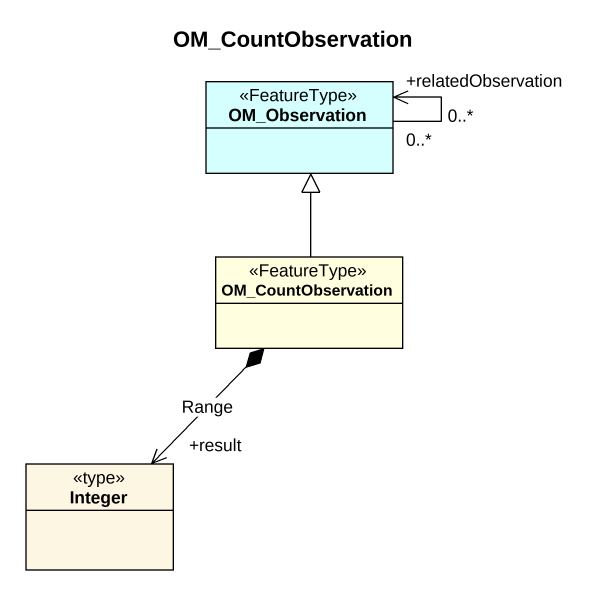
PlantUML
@startuml
title OM_CountObservation
hide circle
hide empty members
class OM_Observation <<FeatureType>> #D5FFFF
class OM_CountObservation <<FeatureType>> #FFFFE0
class Integer <<type>>
OM_Observation "0..*" --> "+relatedObservation\n0..*" OM_Observation
OM_CountObservation -up-|> OM_Observation
OM_CountObservation *--> "+result" Integer : Range
@enduml
